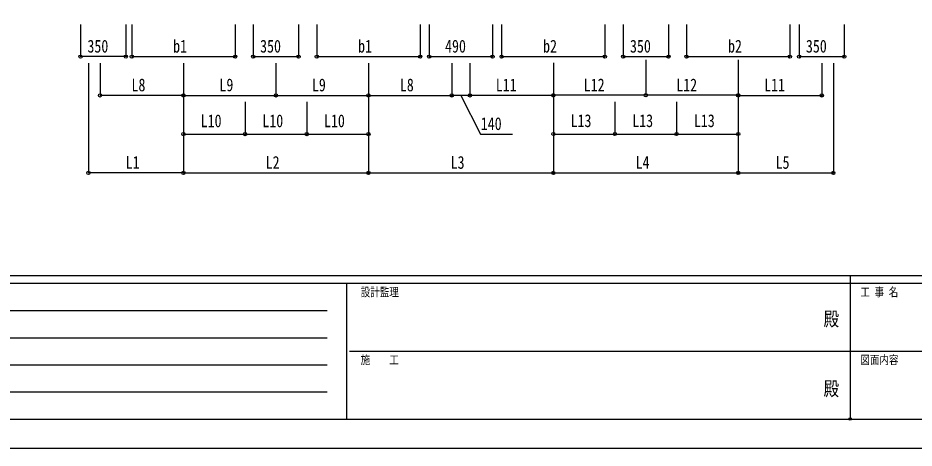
# Model space of a CAD drawing. Units: millimetres, scale not verified. Extents: x -12615 to 12615, y -8910 to 8910.
# Drawn here: x -6459 to 480, y -8910 to -5579 of the extents above; entities that cross this region are included whole.
import ezdxf
from ezdxf.enums import TextEntityAlignment as Align

# ---------------------------------------------------------------- set-up
doc = ezdxf.new("R2010")
doc.units = ezdxf.units.MM
doc.header["$LTSCALE"] = 40
doc.header["$PDMODE"] = 32
doc.header["$PDSIZE"] = 20
doc.layers.add('0-6_YKK_D', color=6, linetype='Continuous')
doc.layers.add('0-7_YKK_ZWAK', color=7, linetype='Continuous')
doc.styles.add('ＭＳ ゴシック', font='')
doc.styles.get('ＭＳ ゴシック').set_extended_font_data('MS Gothic')

msp = doc.modelspace()

# ---------------------------------------------------------------- linework, layer by layer
at = {"layer": '0-6_YKK_D'}
for p, q in [((-5973.46, -5628.69), (-5973.46, -5879.69)), ((-5623.46, -5628.69), (-5623.46, -5879.69)), ((-5577.66, -5628.69), (-5577.66, -5879.69)), ((-4777.66, -5628.69), (-4777.66, -5879.69)), ((-4636.46, -5628.69), (-4636.46, -5879.69)), ((-4286.46, -5628.69), (-4286.46, -5879.69)), ((-4145.66, -5628.69), (-4145.66, -5879.69)), ((-3345.66, -5628.69), (-3345.66, -5879.69)), ((-3274.46, -5628.69), (-3274.46, -5879.69)), ((-2784.46, -5628.69), (-2784.46, -5879.69)), ((-2713.66, -5628.69), (-2713.66, -5879.69)), ((-1913.66, -5628.69), (-1913.66, -5879.69)), ((-1772.46, -5628.69), (-1772.46, -5879.69)), ((-1422.46, -5628.69), (-1422.46, -5879.69)), ((-1281.66, -5628.69), (-1281.66, -5879.69)), ((-481.66, -5628.69), (-481.66, -5879.69)), ((-410.46, -5628.69), (-410.46, -5879.69)), ((-60.46, -5628.69), (-60.46, -5879.69)), ((-5623.46, -5878.69), (-5973.46, -5878.69)), ((-5577.66, -5878.69), (-4777.66, -5878.69)), ((-4636.46, -5878.69), (-4286.46, -5878.69)), ((-4145.66, -5878.69), (-3345.66, -5878.69)), ((-3274.46, -5878.69), (-2784.46, -5878.69)), ((-2713.66, -5878.69), (-1913.66, -5878.69)), ((-1772.46, -5878.69), (-1422.46, -5878.69)), ((-1281.66, -5878.69), (-481.66, -5878.69)), ((-410.46, -5878.69), (-60.46, -5878.69)), ((-5913.46, -5928.69), (-5913.46, -6779.69)), ((-5823.46, -5928.69), (-5823.46, -6179.69)), ((-5177.46, -5928.69), (-5177.46, -6779.69)), ((-5177.46, -5928.69), (-5177.46, -6779.69)), ((-5177.46, -5928.69), (-5177.46, -6179.69)), ((-5177.46, -5928.69), (-5177.46, -6179.69)), ((-4461.46, -5928.69), (-4461.46, -6179.69)), ((-4461.46, -5928.69), (-4461.46, -6179.69)), ((-3745.46, -5928.69), (-3745.46, -6779.69)), ((-3745.46, -5928.69), (-3745.46, -6779.69)), ((-3745.46, -5928.69), (-3745.46, -6179.69)), ((-3745.46, -5928.69), (-3745.46, -6179.69)), ((-3099.46, -5928.69), (-3099.46, -6179.69)), ((-3099.46, -5928.69), (-3099.46, -6179.69)), ((-2959.46, -5928.69), (-2959.46, -6179.69)), ((-2959.46, -5928.69), (-2959.46, -6179.69)), ((-2313.46, -5927.69), (-2313.46, -6178.69)), ((-2313.46, -5928.69), (-2313.46, -6779.69)), ((-2313.46, -5928.69), (-2313.46, -6779.69)), ((-2313.46, -5928.69), (-2313.46, -6179.69)), ((-1597.46, -5904.19), (-1597.46, -6178.69)), ((-1597.46, -5927.69), (-1597.46, -6178.69)), ((-881.46, -5904.19), (-881.46, -6178.69)), ((-881.46, -5928.69), (-881.46, -6779.69)), ((-881.46, -5928.69), (-881.46, -6779.69)), ((-881.46, -5928.69), (-881.46, -6179.69)), ((-235.46, -5928.69), (-235.46, -6179.69)), ((-145.46, -5928.69), (-145.46, -6779.69)), ((-5177.46, -6178.69), (-5823.46, -6178.69)), ((-5177.46, -6178.69), (-4461.46, -6178.69)), ((-5177.46, -6228.69), (-5177.46, -6479.69)), ((-4700.13, -6228.69), (-4700.13, -6479.69)), ((-4700.13, -6228.69), (-4700.13, -6479.69)), ((-4461.46, -6178.69), (-3745.46, -6178.69)), ((-4222.8, -6228.69), (-4222.8, -6479.69)), ((-4222.8, -6228.69), (-4222.8, -6479.69)), ((-3745.46, -6178.69), (-3099.46, -6178.69)), ((-3745.46, -6228.69), (-3745.46, -6479.69)), ((-2959.46, -6178.69), (-3099.46, -6178.69)), ((-2313.46, -6178.69), (-2959.46, -6178.69)), ((-1597.46, -6177.69), (-2313.46, -6177.69)), ((-2313.46, -6227.69), (-2313.46, -6478.69)), ((-1836.13, -6227.69), (-1836.13, -6478.69)), ((-1836.13, -6227.69), (-1836.13, -6478.69)), ((-881.46, -6177.69), (-1597.46, -6177.69)), ((-1358.79, -6227.69), (-1358.79, -6478.69)), ((-1358.79, -6227.69), (-1358.79, -6478.69)), ((-881.46, -6178.69), (-235.46, -6178.69)), ((-881.46, -6227.69), (-881.46, -6478.69)), ((-5177.46, -6478.69), (-4700.13, -6478.69)), ((-4700.13, -6478.69), (-4222.8, -6478.69)), ((-4222.8, -6478.69), (-3745.46, -6478.69)), ((-2313.46, -6477.69), (-1836.13, -6477.69)), ((-1836.13, -6477.69), (-1358.79, -6477.69)), ((-1358.79, -6477.69), (-881.46, -6477.69)), ((-5177.46, -6778.69), (-5913.46, -6778.69)), ((-5177.46, -6778.69), (-3745.46, -6778.69)), ((-3745.46, -6778.69), (-2313.46, -6778.69)), ((-2313.46, -6778.69), (-881.46, -6778.69)), ((-881.46, -6778.69), (-145.46, -6778.69))]:
    msp.add_line(p, q, dxfattribs=at)
msp.add_lwpolyline([(-3029.46, -6178.69), (-2877.25, -6478.69), (-2628.45, -6478.69)], dxfattribs=at)
for centre in [(-5973.46, -5878.69), (-5623.46, -5878.69), (-5577.66, -5878.69), (-4777.66, -5878.69), (-4636.46, -5878.69), (-4286.46, -5878.69), (-4145.66, -5878.69), (-3345.66, -5878.69), (-3274.46, -5878.69), (-2784.46, -5878.69), (-2713.66, -5878.69), (-1913.66, -5878.69), (-1772.46, -5878.69), (-1422.46, -5878.69), (-1281.66, -5878.69), (-481.66, -5878.69), (-410.46, -5878.69), (-60.46, -5878.69), (-5823.46, -6178.69), (-5177.46, -6178.69), (-5177.46, -6178.69), (-4461.46, -6178.69), (-4461.46, -6178.69), (-3745.46, -6178.69), (-3745.46, -6178.69), (-3099.46, -6178.69), (-3099.46, -6178.69), (-2959.46, -6178.69), (-2959.46, -6178.69), (-2313.46, -6177.69), (-2313.46, -6178.69), (-1597.46, -6177.69), (-1597.46, -6177.69), (-881.46, -6177.69), (-881.46, -6178.69), (-235.46, -6178.69), (-5177.46, -6478.69), (-4700.13, -6478.69), (-4700.13, -6478.69), (-4222.8, -6478.69), (-4222.8, -6478.69), (-3745.46, -6478.69), (-2313.46, -6477.69), (-1836.13, -6477.69), (-1836.13, -6477.69), (-1358.79, -6477.69), (-1358.79, -6477.69), (-881.46, -6477.69), (-5913.46, -6778.69), (-5177.46, -6778.69), (-5177.46, -6778.69), (-3745.46, -6778.69), (-3745.46, -6778.69), (-2313.46, -6778.69), (-2313.46, -6778.69), (-881.46, -6778.69), (-881.46, -6778.69), (-145.46, -6778.69)]:
    msp.add_circle(centre, 12.75, dxfattribs=at)
at = {"layer": '0-7_YKK_ZWAK'}
for p, q in [((11685.06, -7575), (-11714.94, -7575)), ((-14.94, -7575), (-14.94, -8685)), ((-3914.94, -7635), (-11714.94, -7635)), ((-3914.94, -7635), (-3914.94, -8685)), ((-14.94, -7635), (-3914.94, -7635)), ((3885.06, -7635), (-14.94, -7635)), ((-11587.44, -7845), (-4064.94, -7845)), ((-11587.44, -8055), (-4064.94, -8055)), ((-3892.44, -8160), (-14.94, -8160)), ((-14.94, -8160), (3885.06, -8160)), ((-11587.44, -8265), (-4064.94, -8265)), ((-11587.44, -8475), (-4064.94, -8475)), ((-11714.94, -8685), (-3914.94, -8685)), ((-3914.94, -8685), (-14.94, -8685)), ((-14.94, -8685), (3885.06, -8685))]:
    msp.add_line(p, q, dxfattribs=at)
msp.add_lwpolyline([(-12615, -8910), (12615, -8910), (12615, 8910), (-12615, 8910)], close=True, dxfattribs=at)
msp.add_point((-14.94, -8685), dxfattribs=at)

# ---------------------------------------------------------------- texts
at = {"layer": '0-6_YKK_D', "style": 'ＭＳ ゴシック', "width": 0.8}
for s, p in [('350', (-5920.86, -5876.69)), ('b1', (-5256.86, -5876.69)), ('350', (-4583.86, -5876.69)), ('b1', (-3824.86, -5876.69)), ('490', (-3151.86, -5876.69)), ('b2', (-2392.86, -5876.69)), ('350', (-1719.86, -5876.69)), ('b2', (-960.86, -5876.69)), ('350', (-357.86, -5876.69)), ('L8', (-5579.66, -6176.69)), ('L9', (-4898.66, -6176.69)), ('L9', (-4182.66, -6176.69)), ('L8', (-3501.66, -6176.69)), ('L11', (-2758.86, -6176.69)), ('L12', (-2077.86, -6176.69)), ('L12', (-1361.86, -6176.69)), ('L11', (-680.86, -6176.69)), ('L10', (-5043.93, -6454.69)), ('L10', (-4566.6, -6454.69)), ('L10', (-4089.26, -6454.69)), ('140', (-2875.25, -6476.69)), ('L13', (-2179.93, -6453.69)), ('L13', (-1702.59, -6453.69)), ('L13', (-1225.26, -6453.69)), ('L1', (-5624.66, -6776.69)), ('L2', (-4540.66, -6776.69)), ('L3', (-3108.66, -6776.69)), ('L4', (-1676.66, -6776.69)), ('L5', (-592.66, -6776.69))]:
    msp.add_text(s, height=98.97, dxfattribs=at).set_placement(p, align=Align.BOTTOM_LEFT)
at = {"layer": '0-7_YKK_ZWAK', "style": 'ＭＳ ゴシック', "width": 0.8}
for s, height, p in [('設計監理', 65.98, (-3804.94, -7755)), ('工 事 名', 65.98, (63.81, -7755)), ('殿', 110, (-221, -7997.5)), ('施\u3000\u3000工', 65.98, (-3804.94, -8280)), ('図面内容', 65.98, (63.81, -8280)), ('殿', 110, (-221, -8537.5))]:
    msp.add_text(s, height=height, dxfattribs=at).set_placement(p, align=Align.BOTTOM_LEFT)

doc.saveas('drawing.dxf')
